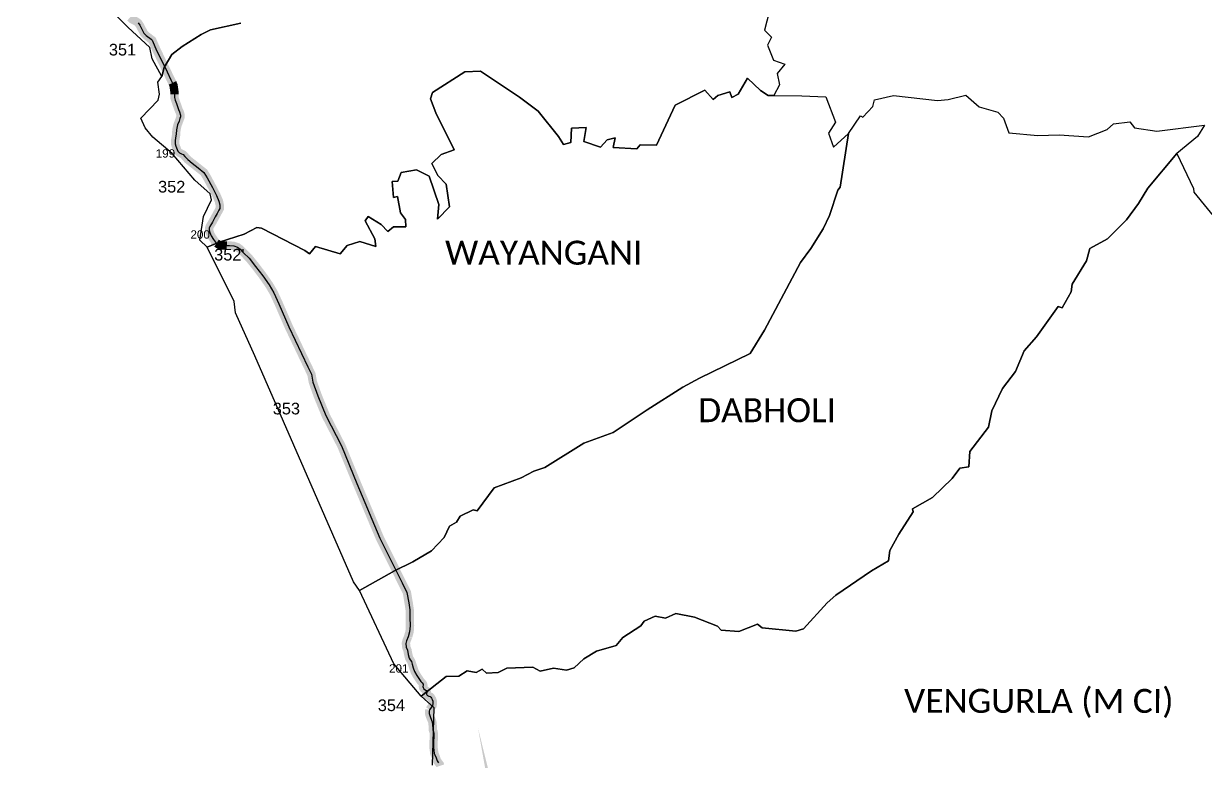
# Model space of a CAD drawing. Header units: metres. Extents: x 0 to 561379, y 0 to 4092696.
# Drawn here: x 348905 to 355990, y 1753790 to 1758217 of the extents above; entities that cross this region are included whole.
import ezdxf

# ---------------------------------------------------------------- set-up
doc = ezdxf.new("R2010")
doc.units = ezdxf.units.M
for name, color, linetype in [('ARTIFICIALLY PROTECTED', 10, 'Continuous'), ('COASTLINE', 5, 'Continuous'), ('NATURALLY PROTECTED', 3, 'Continuous'), ('UNPROTECTED DUE TO CREEK', 150, 'Continuous'), ('VILLAGE BOUNDRY', 32, 'Continuous'), ('VILLAGE NAME', 1, 'Continuous')]:
    doc.layers.add(name, color=color, linetype=linetype)
doc.styles.get("Standard").update_dxf_attribs({"font": 'arial.ttf'})
picture_1 = doc.add_image_def('image3.ecw', size_in_pixel=(712691, 1066842))

msp = doc.modelspace()

# ---------------------------------------------------------------- linework, layer by layer
at = {"layer": 'ARTIFICIALLY PROTECTED', "const_width": 50, "flags": 128}
for points in [[(349836.9151827091, 1757632.364675127), (349828.2739897302, 1757609.539700066), (349820.9492981312, 1757578.810439314), (349820.3637232915, 1757553.157374386), (349816.6782292558, 1757532.471118428), (349813.4610878704, 1757514.413672261), (349813.5596545783, 1757496.198441038), (349817.812067972, 1757480.89632912), (349829.1525279658, 1757451.708436169), (349839.5468996963, 1757442.757672261), (349852.7133648365, 1757435.965514086), (349862.7723451987, 1757430.776407901), (349872.2757101466, 1757420.096348145), (349888.9068911789, 1757401.405914997), (349915.367799858, 1757380.423433293)], [(350065.5492216965, 1757078.319018331), (350054.4443039628, 1757057.826124304), (350037.1559659528, 1757026.426787335), (350020.6914670073, 1756998.976051603), (350017.6485506719, 1756990.238098628), (350017.2930601057, 1756978.685742291), (350021.2055291677, 1756963.22399971), (350030.450356726, 1756943.140792925), (350044.3632003522, 1756921.891134626), (350055.2396688928, 1756905.279056881), (350061.8340265977, 1756899.465703631)], [(350061.8340265977, 1756899.465703631), (350079.7464304917, 1756888.301400051), (350091.1252378646, 1756886.524074333), (350118.5073392204, 1756886.168817857), (350123.553237055, 1756886.103352177)], [(351210.4089012974, 1754538.494582893), (351200.3791385863, 1754513.353429795), (351197.137230447, 1754498.432136126), (351199.5582973949, 1754475.305513361), (351206.5541030026, 1754457.018934042), (351211.3962368988, 1754430.934448987), (351217.0540299077, 1754409.566371863), (351222.9729996598, 1754400.154422753), (351229.806923001, 1754389.287575751), (351235.0793708155, 1754372.993734893), (351241.6847106558, 1754352.580757855), (351249.0084568139, 1754329.9476359), (351263.0625932458, 1754304.847091724), (351285.1132102506, 1754271.914958121)], [(351338.1831890831, 1754099.869768629), (351336.7279080857, 1754091.425068228), (351336.6315214307, 1754077.300884538), (351339.7003481574, 1754065.560205752), (351344.7798212363, 1754053.501830646), (351355.4094255607, 1754028.267765186), (351357.4810949726, 1754010.606567404), (351358.6449897426, 1753988.182632559), (351359.1604082761, 1753978.252429322), (351362.4527808243, 1753969.09476991), (351364.357712781, 1753957.988440427), (351365.3122515906, 1753938.48793773), (351363.0901764465, 1753909.585397632), (351363.6166755945, 1753894.844079711), (351362.5584952202, 1753874.112438565), (351364.8893940071, 1753857.245320144), (351367.5262060015, 1753838.164517316), (351371.2478039928, 1753828.958870939), (351377.9477292674, 1753812.386112952), (351384.0641198658, 1753793.580855599), (351392.9534568579, 1753781.839655145), (351400.3509178307, 1753772.068952086), (351403.1124030158, 1753764.175426745)], [(351787.8837842638, 1753246.835922051), (351787.5569904406, 1753248.155109825), (351791.5982979375, 1753225.574265369)]]:
    msp.add_lwpolyline(points, dxfattribs=at)
at = {"layer": 'COASTLINE', "flags": 128}
msp.add_lwpolyline([(349592.2496761178, 1758221.01607453), (349601.3690973832, 1758207.168375322), (349618.2035967141, 1758175.616800883), (349626.8701911624, 1758159.373686402), (349640.0097818968, 1758145.193074464), (349668.9454703053, 1758123.106659355), (349676.5639549843, 1758117.291521566), (349682.7992382396, 1758102.773573198), (349698.8798998847, 1758065.332096056), (349765.3787640472, 1757927.347299252), (349788.1293263003, 1757880.140001064), (349804.0492224801, 1757847.106299404), (349808.8387813127, 1757813.162338114), (349809.2906585342, 1757772.948974349), (349814.7152580232, 1757757.134061967), (349821.629677674, 1757736.975718264), (349833.5485408973, 1757702.22738745), (349840.5116434413, 1757688.193438832), (349846.1808370225, 1757668.640769252), (349846.4648149094, 1757657.589214996), (349842.4953429868, 1757647.104193095), (349836.9151827091, 1757632.364675127), (349828.2739897302, 1757609.539700066), (349820.9492981312, 1757578.810439314), (349820.3637232915, 1757553.157374386), (349816.6782292558, 1757532.471118428), (349813.4610878704, 1757514.413672261), (349813.5596545783, 1757496.198441038), (349817.812067972, 1757480.89632912), (349829.1525279658, 1757451.708436169), (349839.5468996963, 1757442.757672261), (349852.7133648365, 1757435.965514086), (349862.7723451987, 1757430.776407901), (349872.2757101466, 1757420.096348145), (349888.9068911789, 1757401.405914997), (349915.367799858, 1757380.423433293), (349951.3712471332, 1757351.874085918), (349986.5171582504, 1757324.004731697), (350006.1095467703, 1757291.204530745), (350037.4333553919, 1757232.765657529), (350061.6679533431, 1757186.009187733), (350076.2664760509, 1757151.781088508), (350080.8613348165, 1757129.248820755), (350081.807861211, 1757108.322534302), (350076.2796201575, 1757098.120778578), (350065.5492216965, 1757078.319018331), (350054.4443039628, 1757057.826124304), (350037.1559659528, 1757026.426787335), (350020.6914670073, 1756998.976051603), (350017.6485506719, 1756990.238098628), (350017.2930601057, 1756978.685742291), (350021.2055291677, 1756963.22399971), (350030.450356726, 1756943.140792925), (350044.3632003522, 1756921.891134626), (350055.2396688928, 1756905.279056881), (350066.2326068894, 1756895.58807033), (350079.7464304917, 1756888.301400051), (350091.1252378646, 1756886.524074333), (350118.5073392204, 1756886.168817857), (350138.9536497919, 1756885.903546607), (350165.0921496574, 1756883.32520104), (350187.2486433284, 1756876.005143957), (350204.3184090107, 1756863.031240047), (350218.3649502552, 1756848.635788563), (350224.3192998759, 1756842.533535375), (350257.4614494675, 1756808.895834), (350296.3208264605, 1756760.702562864), (350339.1974228368, 1756703.794487336), (350377.3741351039, 1756648.900619296), (350405.2141085006, 1756601.353806035), (350435.5790140842, 1756535.212457865), (350494.9542300032, 1756398.161186712), (350609.2916040222, 1756158.210216313), (350630.9306363482, 1756112.798059093), (350639.6036524081, 1756065.376117227), (350668.9362880089, 1755982.913837906), (350717.0612120951, 1755865.176312006), (350810.471281399, 1755683.532788892), (350903.0309615136, 1755458.678083777), (351041.3836508155, 1755129.566915338), (351174.5205682294, 1754861.993580161), (351203.1401799481, 1754803.110383066), (351213.7697122814, 1754741.687834163), (351220.0712328785, 1754699.308908641), (351221.3315369943, 1754654.002668237), (351221.7516383686, 1754603.942898165), (351219.2310301298, 1754568.694267146), (351210.4089012974, 1754538.494582893), (351200.3791385863, 1754513.353429795), (351197.137230447, 1754498.432136126), (351199.5582973949, 1754475.305513361), (351206.5541030026, 1754457.018934042), (351211.3962368988, 1754430.934448987), (351217.0540299077, 1754409.566371863), (351222.9729996598, 1754400.154422753), (351229.806923001, 1754389.287575751), (351235.0793708155, 1754372.993734893), (351241.6847106558, 1754352.580757855), (351249.0084568139, 1754329.9476359), (351263.0625932458, 1754304.847091724), (351285.9300680498, 1754270.694998146), (351294.569628871, 1754261.603353701), (351300.2844247408, 1754253.670335737), (351301.6597483025, 1754247.43013314), (351299.3319587625, 1754239.391216403), (351299.7745082431, 1754233.629384127), (351304.6415161148, 1754226.542513013), (351313.0022811274, 1754219.561540671), (351318.7522022218, 1754214.760539799), (351321.8905817039, 1754210.465201207), (351322.5259044945, 1754205.599595989), (351321.4313473647, 1754193.803885859), (351323.0648406303, 1754189.373608565), (351326.1336673567, 1754185.354150197), (351334.9162535373, 1754182.074939904), (351342.8871955957, 1754179.098778361), (351346.7687028602, 1754175.517040987), (351350.2603871701, 1754169.699390147), (351354.6763724343, 1754162.341720293), (351358.1112356851, 1754151.238573437), (351358.6408440801, 1754135.372537509), (351357.4769493101, 1754126.275676375), (351348.4746430127, 1754113.954901845), (351338.1831890831, 1754099.869768629), (351336.7279080857, 1754091.425068228), (351336.6315214307, 1754077.300884538), (351339.7003481574, 1754065.560205752), (351344.7798212363, 1754053.501830646), (351355.4094255607, 1754028.267765186), (351357.4810949726, 1754010.606567404), (351358.6449897426, 1753988.182632559), (351359.1604082761, 1753978.252429322), (351362.4527808243, 1753969.09476991), (351364.357712781, 1753957.988440427), (351365.3122515906, 1753938.48793773), (351363.0901764465, 1753909.585397632), (351363.6166755945, 1753894.844079711), (351362.5584952202, 1753874.112438565), (351364.8893940071, 1753857.245320144), (351367.5262060015, 1753838.164517316), (351371.2478039928, 1753828.958870939), (351377.9477292674, 1753812.386112952), (351384.0641198658, 1753793.580855599), (351392.9534568579, 1753781.839655145)], dxfattribs=at)
at = {"layer": 'NATURALLY PROTECTED', "const_width": 50, "flags": 128}
for points in [[(349543.0807591022, 1758253.849251566), (349556.7648579255, 1758241.527751261), (349566.2294249201, 1758236.886283809), (349580.3882438468, 1758229.942733485), (349592.2496761178, 1758221.01607453), (349601.3690973832, 1758207.168375322), (349618.2035967141, 1758175.616800883), (349626.8701911624, 1758159.373686402), (349640.0097818968, 1758145.193074464), (349668.9454703053, 1758123.106659355), (349676.5639549843, 1758117.291521566), (349682.7992382396, 1758102.773573198), (349698.8798998847, 1758065.332096056), (349765.3787640472, 1757927.347299252), (349788.1293263003, 1757880.140001064), (349797.2402126318, 1757861.234959377)], [(349809.0647199235, 1757793.055656232), (349809.2906585342, 1757772.948974349), (349814.7152580232, 1757757.134061967), (349821.629677674, 1757736.975718264), (349833.5485408973, 1757702.22738745), (349840.5116434413, 1757688.193438832), (349846.1808370225, 1757668.640769252), (349846.4648149094, 1757657.589214996), (349842.4953429868, 1757647.104193095), (349836.9151827091, 1757632.364675127)], [(349915.367799858, 1757380.423433293), (349951.3712471332, 1757351.874085918), (349986.5171582504, 1757324.004731697), (350006.1095467703, 1757291.204530745), (350037.4333553919, 1757232.765657529), (350061.6679533431, 1757186.009187733), (350076.2664760509, 1757151.781088508), (350080.8613348165, 1757129.248820755), (350081.807861211, 1757108.322534302), (350076.2796201575, 1757098.120778578), (350065.5492216965, 1757078.319018331)], [(350123.553237055, 1756886.103352177), (350138.9536497919, 1756885.903546607), (350165.0921496574, 1756883.32520104), (350187.2486433284, 1756876.005143957), (350204.3184090107, 1756863.031240047), (350218.3649502552, 1756848.635788563), (350224.3192998759, 1756842.533535375), (350228.5691148316, 1756838.220175857)], [(350371.7927047928, 1756656.926095582), (350377.3741351039, 1756648.900619296), (350405.2141085006, 1756601.353806035), (350435.5790140842, 1756535.212457865), (350494.9542300032, 1756398.161186712), (350609.2916040222, 1756158.210216313), (350630.9306363482, 1756112.798059093), (350639.6036524081, 1756065.376117227), (350668.9362880089, 1755982.913837906), (350717.0612120951, 1755865.176312006), (350810.471281399, 1755683.532788892), (350903.0309615136, 1755458.678083777), (351041.3836508155, 1755129.566915338), (351174.5205682294, 1754861.993580161), (351203.1401799481, 1754803.110383066), (351213.7697122814, 1754741.687834163), (351220.0712328785, 1754699.308908641), (351220.2085706464, 1754694.371800327)], [(351285.1132102506, 1754271.914958121), (351285.9300680498, 1754270.694998146), (351294.569628871, 1754261.603353701), (351300.2844247408, 1754253.670335737), (351301.6597483025, 1754247.43013314), (351299.3319587625, 1754239.391216403), (351299.7745082431, 1754233.629384127), (351304.6415161148, 1754226.542513013), (351313.0022811274, 1754219.561540671), (351318.7522022218, 1754214.760539799), (351321.8905817039, 1754210.465201207), (351322.5259044945, 1754205.599595989), (351321.4313473647, 1754193.803885859), (351323.0648406303, 1754189.373608565), (351326.1336673567, 1754185.354150197), (351334.9162535373, 1754182.074939904), (351342.8871955957, 1754179.098778361), (351346.7687028602, 1754175.517040987), (351350.2603871701, 1754169.699390147), (351354.6763724343, 1754162.341720293), (351358.1112356851, 1754151.238573437), (351358.6408440801, 1754135.372537509), (351357.4769493101, 1754126.275676375), (351348.4746430127, 1754113.954901845), (351338.1831890831, 1754099.869768629)]]:
    msp.add_lwpolyline(points, dxfattribs=at)
at = {"layer": 'UNPROTECTED DUE TO CREEK', "const_width": 50, "flags": 128}
for points in [[(349797.2402126318, 1757861.234959377), (349804.0492224801, 1757847.106299404), (349808.8387813127, 1757813.162338114), (349809.0647199235, 1757793.055656232)], [(350228.5691148316, 1756838.220175857), (350257.4614494675, 1756808.895834), (350296.3208264605, 1756760.702562864), (350339.1974228368, 1756703.794487336), (350371.7927047928, 1756656.926095582)], [(351220.2085706464, 1754694.371800327), (351221.7516383686, 1754603.942898165), (351219.2310301298, 1754568.694267146), (351210.4089012974, 1754538.494582893)]]:
    msp.add_lwpolyline(points, dxfattribs=at)
at = {"layer": 'VILLAGE BOUNDRY'}
for points in [[(350207.1896575686, 1758220.065286175, 0), (350025.189152572, 1758179.819981496, 0), (349969.9042256661, 1758152.348498715, 0), (349856.7165864903, 1758080.012207432, 0), (349794.7864716356, 1758032.229671137, 0), (349747.4414902715, 1757953.441229413, 0), (349734.6623912456, 1757900.520335133, 0), (349675.1648459563, 1758004.980782018, 0), (349661.9616940935, 1758074.665047914, 0), (349530.629392905, 1758196.441957161, 0), (349356.1249813135, 1758369.894268716, 0)], [(353391.5613308058, 1758347.046473491, 0), (353346.2696769487, 1758178.528456143, 0), (353389.0364219084, 1758135.030226539, 0), (353364.7024437771, 1758087.603761658, 0), (353401.9846960819, 1757997.88717939, 0), (353469.4519893104, 1757974.33729863, 0), (353422.4857371349, 1757917.603721619, 0), (353436.732477236, 1757849.368224263, 0), (353402.8338339127, 1757785.783962203, 0), (353368.7948008013, 1757785.656972825, 0), (353323.7453176351, 1757815.326091947, 0), (353245.4037542951, 1757890.22218319, 0), (353189.7518414025, 1757794.355200515, 0), (353152.0121180216, 1757773.075748757, 0), (353140.0622873451, 1757808.732759229, 0), (353066.3702241022, 1757785.243899681, 0), (353038.7669977014, 1757762.327949797, 0), (352989.3626743018, 1757818.619070952, 0), (352812.052796697, 1757727.213074258, 0), (352700.5270251589, 1757487.944319193, 0), (352601.942739498, 1757490.037614726, 0), (352582.4776955468, 1757465.462803414, 0), (352440.6588826184, 1757474.322256432, 0), (352451.0227848438, 1757531.087930465, 0), (352404.1696098052, 1757520.575303941, 0), (352364.5147677003, 1757474.852715905, 0), (352264.0619150324, 1757510.278520589, 0), (352277.8767032243, 1757593.815217427, 0), (352189.8539345954, 1757589.716802423, 0), (352185.5651527902, 1757503.287606094, 0), (352142.4688238602, 1757491.942007023, 0), (352111.7597893538, 1757540.757379438, 0), (351989.2783556292, 1757692.738668273, 0), (351877.4199217926, 1757776.631680595, 0), (351645.0282825009, 1757932.45420178, 0), (351549.5121962192, 1757928.147486994, 0), (351356.4592795956, 1757803.210803096, 0), (351344.6903777882, 1757766.166524617, 0), (351376.6646038302, 1757682.13761228, 0), (351487.1816913983, 1757460.131442521, 0), (351407.6150168337, 1757431.3297084, 0), (351353.0035761183, 1757376.946225869, 0), (351388.0896346427, 1757305.194283292, 0), (351438.6885216233, 1757253.913809284, 0), (351459.069901303, 1757116.97846372, 0), (351385.7941959595, 1757044.712102949, 0), (351395.313727824, 1757132.510900924, 0), (351336.6659175887, 1757301.31371887, 0), (351259.7993153129, 1757338.811544082, 0), (351169.4676055026, 1757323.256597359, 0), (351147.9899508415, 1757271.801406393, 0), (351115.0347108842, 1757269.68701479, 0), (351123.5297223139, 1757173.905547466, 0), (351146.3949457841, 1757179.093484806, 0), (351165.2819418154, 1757081.178794326, 0), (351194.1999504942, 1757041.837579071, 0), (351195.9331970089, 1756998.197566801, 0), (351123.4181291168, 1756998.142705163, 0), (351089.4492871404, 1756969.159455016, 0), (351048.1811750568, 1757012.610769738, 0), (350971.5852934418, 1757059.480229382, 0), (350953.124083142, 1757034.541478848, 0), (351009.9735327425, 1756926.554796728, 0), (351017.3552930396, 1756880.478928253, 0), (350920.2263281366, 1756909.007281097, 0), (350845.0317942166, 1756885.874954461, 0), (350802.1840687628, 1756835.24441757, 0), (350655.6647562298, 1756879.276679224, 0), (350619.4246590397, 1756835.465022534, 0), (350591.2112704942, 1756856.325850744, 0), (350330.8247797382, 1756990.660073434, 0), (350304.2340054201, 1756994.737134904, 0), (350227.1725440471, 1756954.094917289, 0), (350077.3659908029, 1756905.961887736, 0), (350006.4908160684, 1756876.318619345, 0), (349961.2564806981, 1756916.914986549, 0), (349984.5933832069, 1757059.645123254, 0), (350032.3162627678, 1757160.610559048, 0), (350024.3039858172, 1757195.936439457, 0), (349932.2605912859, 1757278.29880423, 0), (349795.7064409736, 1757437.305379962, 0), (349680.2410519633, 1757536.459470774, 0), (349633.4166601597, 1757590.842225909, 0), (349607.8394036627, 1757649.895539639, 0), (349711.0094458512, 1757758.097907657, 0), (349719.6164699813, 1757792.983934027, 0), (349709.3228633567, 1757865.011359291, 0), (349734.6623912456, 1757900.520335133, 0), (349747.4414902715, 1757953.441229413, 0), (349794.7864716356, 1758032.229671137, 0), (349856.7165864903, 1758080.012207432, 0), (349969.9042256661, 1758152.348498715, 0), (350025.189152572, 1758179.819981496, 0), (350207.1896575686, 1758220.065286175, 0)], [(351357.0784301748, 1753767.306443824, 0), (351366.1786759617, 1754112.175809834, 0), (351288.076731278, 1754182.323668273, 0), (351439.1776401958, 1754299.173859997, 0), (351515.4769675544, 1754301.394821838, 0), (351563.8465867843, 1754332.723539488, 0), (351618.7793063006, 1754324.21427071, 0), (351654.6025786643, 1754343.599185564, 0), (351681.2824204301, 1754320.161139641, 0), (351751.1881529605, 1754324.434478077, 0), (351802.3826672528, 1754348.86164574, 0), (351957.3187169865, 1754356.514270569, 0), (352001.3784507544, 1754331.582666676, 0), (352081.2583831298, 1754348.83289951, 0), (352159.5105329119, 1754338.271142379, 0), (352206.456151902, 1754351.595822349, 0), (352264.3750068834, 1754406.077217437, 0), (352339.8887049776, 1754450.947694383, 0), (352457.7964351618, 1754485.920304453, 0), (352498.3033774744, 1754533.525395219, 0), (352604.8300805941, 1754603.535539141, 0), (352626.1318431754, 1754631.378204929, 0), (352691.6207230025, 1754662.209229061, 0), (352753.5385913802, 1754648.967585016, 0), (352816.3684931603, 1754677.395491304, 0), (352927.7280425868, 1754655.145929323, 0), (353066.2193277639, 1754602.467563582, 0), (353087.5385194438, 1754578.033081372, 0), (353192.4922665004, 1754570.202499225, 0), (353305.6830664529, 1754613.741088645, 0), (353332.539547132, 1754591.241572454, 0), (353534.6763903414, 1754572.245984248, 0), (353581.2534856522, 1754585.00390881, 0), (353723.6141449184, 1754741.102006021, 0), (353775.6180179619, 1754788.334211776, 0), (353989.2422660355, 1754933.292020796, 0), (354089.7510804722, 1754994.052583649, 0), (354097.8726099239, 1755055.913464541, 0), (354151.8748413958, 1755153.946047537, 0), (354238.0162451732, 1755288.247765288, 0), (354234.1449506715, 1755305.068657383, 0), (354353.493027456, 1755373.594947869, 0), (354472.9680289022, 1755487.092424744, 0), (354517.4255422127, 1755550.292488051, 0), (354572.6814085135, 1755557.712121014, 0), (354578.3563668369, 1755648.776495155, 0), (354690.832530326, 1755796.485877108, 0), (354710.1125193052, 1755894.196555486, 0), (354774.0318144865, 1756027.440332476, 0), (354852.4744471963, 1756129.490827023, 0), (354903.6169996948, 1756254.661136414, 0), (354977.1441838507, 1756338.107194412, 0), (355107.665517538, 1756520.305782515, 0), (355132.1152765666, 1756512.081854169, 0), (355185.0783424652, 1756608.229168495, 0), (355191.6928340208, 1756653.959505644, 0), (355276.7206229083, 1756793.183146953, 0), (355298.3152109027, 1756868.060012621, 0), (355402.7937753559, 1756925.865350975, 0), (355517.8915736873, 1757040.063245095, 0), (355589.2734734431, 1757136.851424182, 0), (355644.9606879083, 1757229.593651186, 0), (355818.4888434963, 1757437.063508336, 0), (355919.1046754816, 1757228.439142157, 0), (355921.0358990107, 1757206.287742208, 0), (356081.2837613096, 1757010.377472822, 0)]]:
    msp.add_polyline3d(points, dxfattribs=at)
for points in [[(353759.8422168795, 1757476.314873096, 0), (353851.5648991103, 1757558.027441682, 0), (353799.986503053, 1757235.229477317, 0), (353787.4420220736, 1757217.414653528, 0), (353736.7252193615, 1757065.077561094, 0), (353699.3885807547, 1756984.841562712, 0), (353624.4236853205, 1756867.65037347, 0), (353562.6526515069, 1756782.959082096, 0), (353347.2153346774, 1756378.400328539, 0), (353260.4658849639, 1756236.907107871, 0), (352958.3520771981, 1756090.404484452, 0), (352857.7778426585, 1756035.450539701, 0), (352643.728657027, 1755900.478451492, 0), (352440.2499036016, 1755764.186445744, 0), (352264.3218023767, 1755700.589148289, 0), (352029.1585585196, 1755554.70114287, 0), (351963.2028695616, 1755532.109168488, 0), (351888.0810847773, 1755491.239965797, 0), (351727.0286470054, 1755432.366271059, 0), (351623.631603265, 1755294.122380693, 0), (351601.3450172751, 1755298.746902167, 0), (351522.5653376468, 1755261.084736147, 0), (351500.9755226201, 1755225.431030364, 0), (351458.705480086, 1755201.602472794, 0), (351426.6686370006, 1755133.666755638, 0), (351349.8639861825, 1755053.117248866, 0), (351239.5970369267, 1754988.06086459, 0), (351128.033436699, 1754932.920803556, 0), (350918.1069914937, 1754815.042055395, 0), (350882.5388896015, 1754868.299116403, 0), (350291.9270100105, 1756224.098531065, 0), (350175.3922035836, 1756481.574547999, 0), (350167.1373180931, 1756550.001151052, 0), (350006.4908160684, 1756876.318619345, 0), (350077.3659908029, 1756905.961887736, 0), (350227.1725440471, 1756954.094917289, 0), (350304.2340054201, 1756994.737134904, 0), (350330.8247797382, 1756990.660073434, 0), (350591.2112704942, 1756856.325850744, 0), (350619.4246590397, 1756835.465022534, 0), (350655.6647562298, 1756879.276679224, 0), (350802.1840687628, 1756835.24441757, 0), (350845.0317942166, 1756885.874954461, 0), (350920.2263281366, 1756909.007281097, 0), (351017.3552930396, 1756880.478928253, 0), (351009.9735327425, 1756926.554796728, 0), (350953.124083142, 1757034.541478848, 0), (350971.5852934418, 1757059.480229382, 0), (351048.1811750568, 1757012.610769738, 0), (351089.4492871404, 1756969.159455016, 0), (351123.4181291168, 1756998.142705163, 0), (351195.9331970089, 1756998.197566801, 0), (351194.1999504942, 1757041.837579071, 0), (351165.2819418154, 1757081.178794326, 0), (351146.3949457841, 1757179.093484806, 0), (351123.5297223139, 1757173.905547466, 0), (351115.0347108842, 1757269.68701479, 0), (351147.9899508415, 1757271.801406393, 0), (351169.4676055026, 1757323.256597359, 0), (351259.7993153129, 1757338.811544082, 0), (351336.6659175887, 1757301.31371887, 0), (351395.313727824, 1757132.510900924, 0), (351385.7941959595, 1757044.712102949, 0), (351459.069901303, 1757116.97846372, 0), (351438.6885216233, 1757253.913809284, 0), (351388.0896346427, 1757305.194283292, 0), (351353.0035761183, 1757376.946225869, 0), (351407.6150168337, 1757431.3297084, 0), (351487.1816913983, 1757460.131442521, 0), (351376.6646038302, 1757682.13761228, 0), (351344.6903777882, 1757766.166524617, 0), (351356.4592795956, 1757803.210803096, 0), (351549.5121962192, 1757928.147486994, 0), (351645.0282825009, 1757932.45420178, 0), (351877.4199217926, 1757776.631680595, 0), (351989.2783556292, 1757692.738668273, 0), (352111.7597893538, 1757540.757379438, 0), (352142.4688238602, 1757491.942007023, 0), (352185.5651527902, 1757503.287606094, 0), (352189.8539345954, 1757589.716802423, 0), (352277.8767032243, 1757593.815217427, 0), (352264.0619150324, 1757510.278520589, 0), (352364.5147677003, 1757474.852715905, 0), (352404.1696098052, 1757520.575303941, 0), (352451.0227848438, 1757531.087930465, 0), (352440.6588826184, 1757474.322256432, 0), (352582.4776955468, 1757465.462803414, 0), (352601.942739498, 1757490.037614726, 0), (352700.5270251589, 1757487.944319193, 0), (352812.052796697, 1757727.213074258, 0), (352989.3626743018, 1757818.619070952, 0), (353038.7669977014, 1757762.327949797, 0), (353066.3702241022, 1757785.243899681, 0), (353140.0622873451, 1757808.732759229, 0), (353152.0121180216, 1757773.075748757, 0), (353189.7518414025, 1757794.355200515, 0), (353245.4037542951, 1757890.22218319, 0), (353323.7453176351, 1757815.326091947, 0), (353368.7948008013, 1757785.656972825, 0), (353402.8338339127, 1757785.783962203, 0), (353570.1129954609, 1757784.637672165, 0), (353714.9009281173, 1757778.370526306, 0), (353772.2931758006, 1757626.729734675, 0), (353730.8772145587, 1757559.502236667, 0)], [(355984.984748375, 1757608.354290924, 0), (355943.6511139673, 1757539.255299837, 0), (355818.4888434963, 1757437.063508336, 0), (355644.9606879083, 1757229.593651186, 0), (355589.2734734431, 1757136.851424182, 0), (355517.8915736873, 1757040.063245095, 0), (355402.7937753559, 1756925.865350975, 0), (355298.3152109027, 1756868.060012621, 0), (355276.7206229083, 1756793.183146953, 0), (355191.6928340208, 1756653.959505644, 0), (355185.0783424652, 1756608.229168495, 0), (355132.1152765666, 1756512.081854169, 0), (355107.665517538, 1756520.305782515, 0), (354977.1441838507, 1756338.107194412, 0), (354903.6169996948, 1756254.661136414, 0), (354852.4744471963, 1756129.490827023, 0), (354774.0318144865, 1756027.440332476, 0), (354710.1125193052, 1755894.196555486, 0), (354690.832530326, 1755796.485877108, 0), (354578.3563668369, 1755648.776495155, 0), (354572.6814085135, 1755557.712121014, 0), (354517.4255422127, 1755550.292488051, 0), (354472.9680289022, 1755487.092424744, 0), (354353.493027456, 1755373.594947869, 0), (354234.1449506715, 1755305.068657383, 0), (354238.0162451732, 1755288.247765288, 0), (354151.8748413958, 1755153.946047537, 0), (354097.8726099239, 1755055.913464541, 0), (354089.7510804722, 1754994.052583649, 0), (353989.2422660355, 1754933.292020796, 0), (353775.6180179619, 1754788.334211776, 0), (353723.6141449184, 1754741.102006021, 0), (353581.2534856522, 1754585.00390881, 0), (353534.6763903414, 1754572.245984248, 0), (353332.539547132, 1754591.241572454, 0), (353305.6830664529, 1754613.741088645, 0), (353192.4922665004, 1754570.202499225, 0), (353087.5385194438, 1754578.033081372, 0), (353066.2193277639, 1754602.467563582, 0), (352927.7280425868, 1754655.145929323, 0), (352816.3684931603, 1754677.395491304, 0), (352753.5385913802, 1754648.967585016, 0), (352691.6207230025, 1754662.209229061, 0), (352626.1318431754, 1754631.378204929, 0), (352604.8300805941, 1754603.535539141, 0), (352498.3033774744, 1754533.525395219, 0), (352457.7964351618, 1754485.920304453, 0), (352339.8887049776, 1754450.947694383, 0), (352264.3750068834, 1754406.077217437, 0), (352206.456151902, 1754351.595822349, 0), (352159.5105329119, 1754338.271142379, 0), (352081.2583831298, 1754348.83289951, 0), (352001.3784507544, 1754331.582666676, 0), (351957.3187169865, 1754356.514270569, 0), (351802.3826672528, 1754348.86164574, 0), (351751.1881529605, 1754324.434478077, 0), (351681.2824204301, 1754320.161139641, 0), (351654.6025786643, 1754343.599185564, 0), (351618.7793063006, 1754324.21427071, 0), (351563.8465867843, 1754332.723539488, 0), (351515.4769675544, 1754301.394821838, 0), (351439.1776401958, 1754299.173859997, 0), (351288.076731278, 1754182.323668273, 0), (351125.1673358477, 1754375.259977347, 0), (350918.1069914937, 1754815.042055395, 0), (351128.033436699, 1754932.920803556, 0), (351239.5970369267, 1754988.06086459, 0), (351349.8639861825, 1755053.117248866, 0), (351426.6686370006, 1755133.666755638, 0), (351458.705480086, 1755201.602472794, 0), (351500.9755226201, 1755225.431030364, 0), (351522.5653376468, 1755261.084736147, 0), (351601.3450172751, 1755298.746902167, 0), (351623.631603265, 1755294.122380693, 0), (351727.0286470054, 1755432.366271059, 0), (351888.0810847773, 1755491.239965797, 0), (351963.2028695616, 1755532.109168488, 0), (352029.1585585196, 1755554.70114287, 0), (352264.3218023767, 1755700.589148289, 0), (352440.2499036016, 1755764.186445744, 0), (352643.728657027, 1755900.478451492, 0), (352857.7778426585, 1756035.450539701, 0), (352958.3520771981, 1756090.404484452, 0), (353260.4658849639, 1756236.907107871, 0), (353347.2153346774, 1756378.400328539, 0), (353562.6526515069, 1756782.959082096, 0), (353624.4236853205, 1756867.65037347, 0), (353699.3885807547, 1756984.841562712, 0), (353736.7252193615, 1757065.077561094, 0), (353787.4420220736, 1757217.414653528, 0), (353799.986503053, 1757235.229477317, 0), (353851.5648991103, 1757558.027441682, 0), (353923.2264814889, 1757663.377466892, 0), (353937.5573957787, 1757655.229042856, 0), (353995.6153489061, 1757719.954765771, 0), (354007.1776037487, 1757758.807564687, 0), (354121.2494972348, 1757785.116029072, 0), (354384.6559415675, 1757755.489124022, 0), (354448.983461657, 1757761.634682055, 0), (354554.8645187707, 1757788.726590904, 0), (354633.8399663995, 1757718.521495368, 0), (354745.3122686055, 1757686.21388894, 0), (354779.4421561051, 1757649.865437427, 0), (354812.8311659815, 1757561.917588097, 0), (354986.2696284637, 1757545.909983378, 0), (355114.1444957525, 1757549.635027149, 0), (355289.659826413, 1757537.834785331, 0), (355400.7783987905, 1757582.65967383, 0), (355439.4459118912, 1757616.065471759, 0), (355536.8761690403, 1757627.885555187, 0), (355565.6390572508, 1757591.102805442, 0), (355699.5098047558, 1757572.220977177, 0)]]:
    msp.add_polyline3d(points, close=True, dxfattribs=at)

# ---------------------------------------------------------------- texts
at = {"layer": 'ARTIFICIALLY PROTECTED', "char_height": 50, "attachment_point": 1}
for s, insert in [('\\pxt1;199', (349697, 1757463.057298772)), ('\\pxt1;200', (349905.5, 1756977.057298772)), ('\\pxt1;201', (351096, 1754373.057298772))]:
    msp.add_mtext_dynamic_manual_height_columns(s, width=70.18295091297477, gutter_width=1, heights=[0], dxfattribs=dict(at, insert=insert))
at = {"layer": 'NATURALLY PROTECTED', "char_height": 70, "attachment_point": 1}
for s, insert in [('351', (349416.4823889528, 1758095.770954372)), ('352', (349711.3606769965, 1757273.686079319)), ("352'", (350047.742394731, 1756865.633281264)), ('353', (350399.1862035674, 1755942.374627217)), ('354', (351028.640855562, 1754162.138527904))]:
    msp.add_mtext_dynamic_manual_height_columns(s, width=95.17246124148369, gutter_width=1, heights=[0], dxfattribs=dict(at, insert=insert))
at = {"layer": 'VILLAGE NAME', "char_height": 143.6998292004773, "attachment_point": 1, "rotation": 359.97929653435835}
for s, width, insert in [('{\\fCalibri|b0|i0|c0|p34;WAYANGANI}', 1418.000350885173, (351431.7872101937, 1756914.799823313)), ('{\\fCalibri|b0|i0|c0|p34;DABHOLI}', 1418.000350885173, (352949.2777228627, 1755969.432403432)), ('{\\fCalibri|b0|i0|c0|p34;VENGURLA (M CI)}', 1886.982246263578, (354183.6912613417, 1754225.69194106))]:
    msp.add_mtext_dynamic_manual_height_columns(s, width=width, gutter_width=718.4991460023863, heights=[0], dxfattribs=dict(at, insert=insert))

# ---------------------------------------------------------------- pictures from other files: only their frames are drawn
image = msp.add_image(picture_1, insert=(338159.96899, 1738777.36972), size_in_units=(21380.730000000036, 32005.26000000001))
image.dxf.flags = 7

doc.saveas('drawing.dxf')
